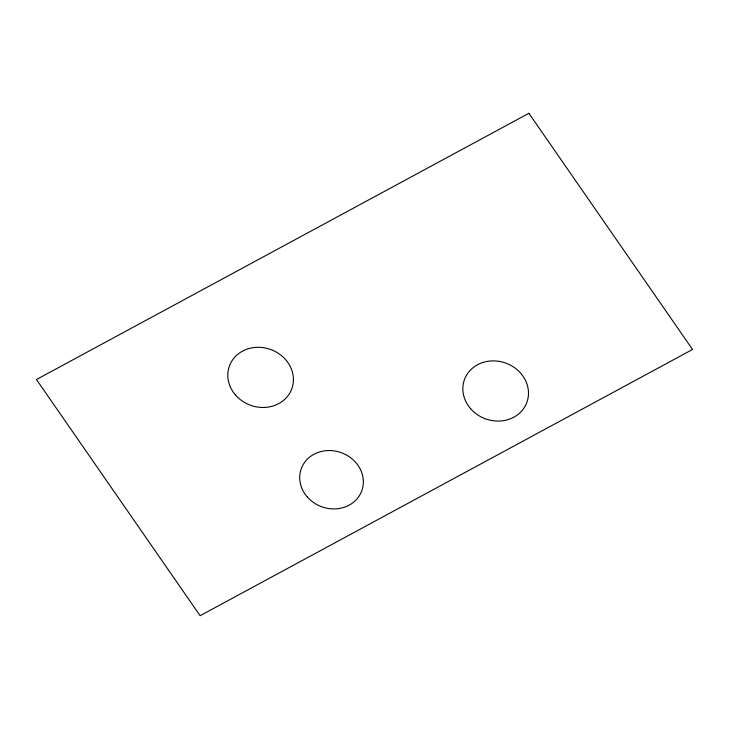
<?xml version="1.0" encoding="UTF-8"?>
<svg xmlns="http://www.w3.org/2000/svg" width="729" height="729" viewBox="0 0 729 729"><rect width="100%" height="100%" fill="white"/><g stroke="black" fill="none" stroke-linecap="round" stroke-linejoin="round"><path stroke-width="1.09" d="M528.889 113.287L36.45 379.527L200.111 615.713L692.55 349.473L528.889 113.287M235.622 395.164A33.215 29.652 20.1 0 0 291.527 389.514A33.215 29.652 20.1 0 0 254.667 347.469A33.215 29.652 20.1 0 0 235.622 395.164M470.688 408.769A33.215 29.652 20.1 0 0 526.593 403.11A33.215 29.652 20.1 0 0 489.733 361.065A33.215 29.652 20.1 0 0 470.688 408.769M307.292 496.978A32.222 28.759 20.1 0 0 361.52 491.492A32.222 28.759 20.1 0 0 325.763 450.713A32.222 28.759 20.1 0 0 307.292 496.978"/></g></svg>
